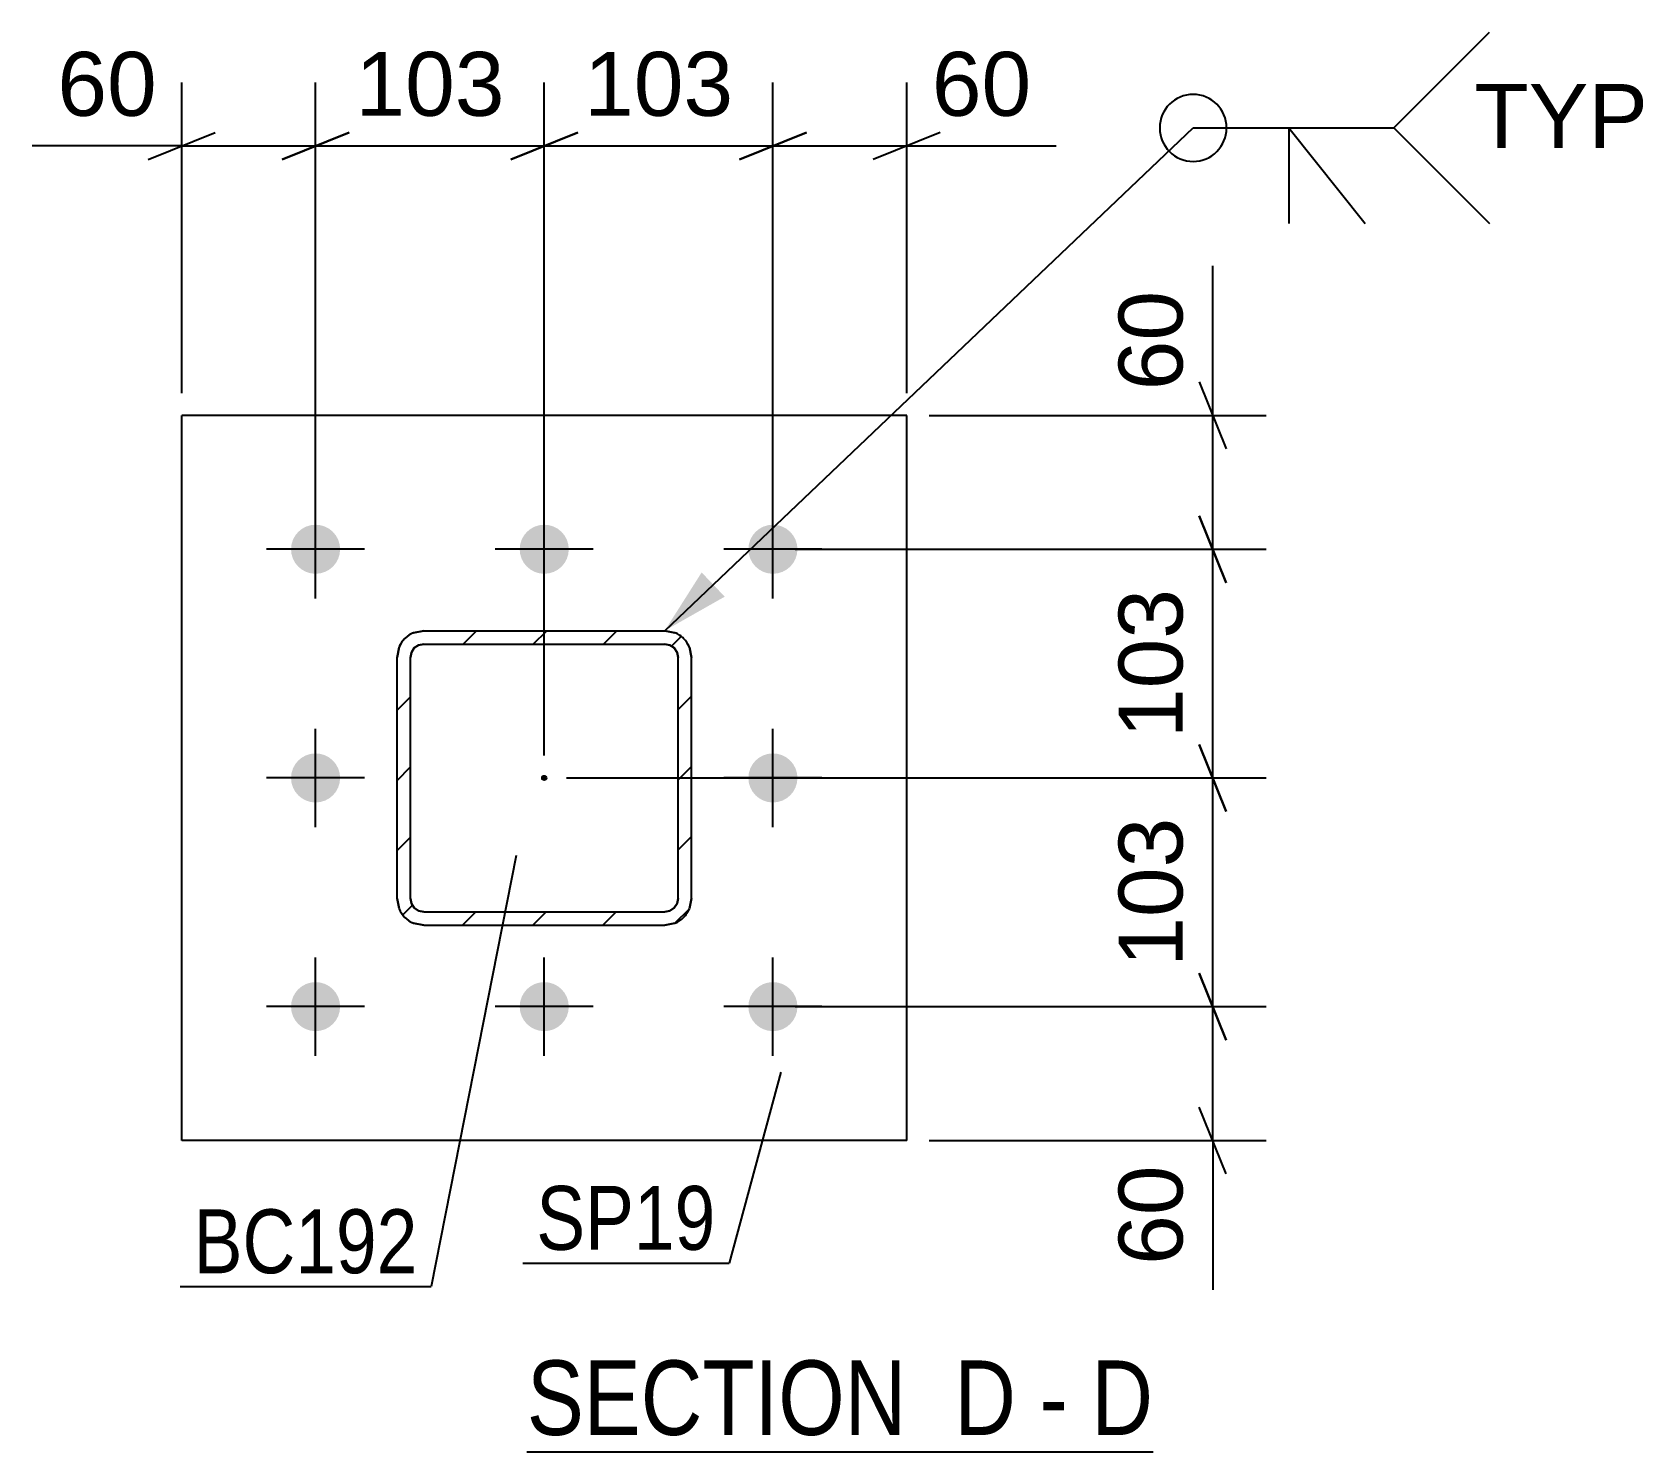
# Model space of a CAD drawing. Header units: millimetres. Extents: x 0 to 1189, y 0 to 841.
# Drawn here: x 981.1 to 1053.6, y 666.8 to 730.4 of the extents above; entities that cross this region are included whole.
import ezdxf

# ---------------------------------------------------------------- set-up
doc = ezdxf.new("R2010")
doc.units = ezdxf.units.MM
doc.linetypes.add('DXK_LINE_DOT2', pattern=[3.9198, 1.9599, -1.9599])
doc.linetypes.add('DXK_LINE_DOT3', pattern=[5.9187, 2.979, -0.9799, 0.9799, -0.9799])
doc.styles.add('Arial', font='ARIAL.TTF', dxfattribs={"height": 0.2})
doc.styles.add('Arial Narrow', font='ARIALN.TTF', dxfattribs={"height": 0.2})

# ---------------------------------------------------------------- blocks, each defined once
blk = doc.blocks.new('Unknown-203723932-14 - 20188')
at = {"color": 6, "linetype": 'Continuous'}
blk.add_line((1003.319, 666.771), (1031.39, 666.771), dxfattribs=at)
at = {"color": 0, "linetype": 'Continuous'}
for points in [[(1021.428, 667.521), (1021.428, 671.021), (1003.319, 671.021), (1003.319, 667.521)], [(1025.246, 667.521), (1025.246, 671.021), (1022.478, 671.021), (1022.478, 667.521)], [(1027.571, 667.521), (1027.571, 671.021), (1026.296, 671.021), (1026.296, 667.521)], [(1031.39, 667.521), (1031.39, 671.021), (1028.621, 671.021), (1028.621, 667.521)]]:
    blk.add_wipeout(points, dxfattribs=at)
at = {"color": 7, "linetype": 'Continuous', "style": 'Arial Narrow'}
for s, height, p in [('SECTION ', 3.3405, (1003.319, 667.521)), ('D', 3.34, (1022.478, 667.521)), ('D', 3.34, (1028.621, 667.521)), ('-', 3.34, (1026.296, 667.521))]:
    blk.add_text(s, height=height, dxfattribs=at).set_placement(p)
blk = doc.blocks.new('Part-203723932-20208 - 20188')
at = {"color": 2, "linetype": 'Continuous'}
for p, q in [((1020.347, 713.219), (987.847, 713.219)), ((987.847, 680.719), (987.847, 713.219)), ((1020.347, 680.719), (1020.347, 713.219)), ((1020.347, 680.719), (987.847, 680.719))]:
    blk.add_line(p, q, dxfattribs=at)
blk = doc.blocks.new('Part-203723932-20350 - 20188')
at = {"linetype": 'Continuous'}
h = blk.add_hatch(dxfattribs=at)
h.set_pattern_fill('', scale=0.7, style=0, pattern_type=0)
h.set_pattern_definition([(45, (1009.9558, 690.46), (-1.57154, 1.57154), [])])
h.paths.add_polyline_path([(1009.497, 690.369), (1009.956, 690.46), (1010.345, 690.72), (1010.605, 691.11), (1010.697, 691.569), (1010.697, 702.369), (1010.605, 702.828), (1010.345, 703.217), (1009.956, 703.477), (1009.497, 703.569), (998.697, 703.569), (998.237, 703.477), (997.848, 703.217), (997.588, 702.828), (997.497, 702.369), (997.497, 691.569), (997.588, 691.11), (997.848, 690.72), (998.237, 690.46), (998.697, 690.369)])
h.paths.add_polyline_path([(998.697, 690.969), (998.467, 691.014), (998.272, 691.144), (998.142, 691.339), (998.097, 691.569), (998.097, 702.369), (998.142, 702.598), (998.272, 702.793), (998.467, 702.923), (998.697, 702.969), (1009.497, 702.969), (1009.726, 702.923), (1009.921, 702.793), (1010.051, 702.598), (1010.097, 702.369), (1010.097, 691.569), (1010.051, 691.339), (1009.921, 691.144), (1009.726, 691.014), (1009.497, 690.969)])
blk.add_hatch(color=246, dxfattribs=at).paths.add_polyline_path([(1004.097, 696.869, -1), (1004.097, 697.069, -1)])
at = {"color": 7, "linetype": 'DXK_LINE_DOT2'}
for p, q in [((998.237, 703.477), (998.697, 703.569)), ((998.697, 703.569), (1009.497, 703.569)), ((1009.497, 703.569), (1009.956, 703.477)), ((997.497, 702.369), (997.588, 702.828)), ((998.142, 702.598), (998.097, 702.369)), ((998.272, 702.793), (998.142, 702.598)), ((998.467, 702.923), (998.272, 702.793)), ((998.697, 702.969), (998.467, 702.923)), ((998.697, 702.969), (1009.497, 702.969)), ((1009.726, 702.923), (1009.497, 702.969)), ((1009.921, 702.793), (1009.726, 702.923)), ((1010.051, 702.598), (1009.921, 702.793)), ((1010.097, 702.369), (1010.051, 702.598)), ((1010.605, 702.828), (1010.697, 702.369)), ((997.497, 691.569), (997.497, 702.369)), ((998.097, 691.569), (998.097, 702.369)), ((1010.097, 691.569), (1010.097, 702.369)), ((1010.697, 691.569), (1010.697, 702.369)), ((997.588, 691.11), (997.497, 691.569)), ((998.097, 691.569), (998.142, 691.339)), ((1010.051, 691.339), (1010.097, 691.569)), ((1010.697, 691.569), (1010.605, 691.11)), ((998.142, 691.339), (998.272, 691.144)), ((998.272, 691.144), (998.467, 691.014)), ((998.467, 691.014), (998.697, 690.969)), ((998.697, 690.969), (1009.497, 690.969)), ((1009.497, 690.969), (1009.726, 691.014)), ((1009.726, 691.014), (1009.921, 691.144)), ((1009.921, 691.144), (1010.051, 691.339)), ((998.697, 690.369), (998.237, 690.46)), ((998.697, 690.369), (1009.497, 690.369)), ((1009.956, 690.46), (1009.497, 690.369))]:
    blk.add_line(p, q, dxfattribs=at)
at = {"color": 2, "linetype": 'Continuous'}
for p, q in [((998.697, 703.569), (998.237, 703.477)), ((998.697, 703.569), (1009.497, 703.569)), ((1009.956, 703.477), (1009.497, 703.569)), ((997.588, 702.828), (997.497, 702.369)), ((998.097, 702.369), (998.142, 702.598)), ((998.142, 702.598), (998.272, 702.793)), ((998.272, 702.793), (998.467, 702.923)), ((998.467, 702.923), (998.697, 702.969)), ((998.697, 702.969), (1009.497, 702.969)), ((1009.497, 702.969), (1009.726, 702.923)), ((1009.726, 702.923), (1009.921, 702.793)), ((1009.921, 702.793), (1010.051, 702.598)), ((1010.051, 702.598), (1010.097, 702.369)), ((1010.697, 702.369), (1010.605, 702.828)), ((997.497, 691.569), (997.497, 702.369)), ((998.097, 691.569), (998.097, 702.369)), ((1010.097, 691.569), (1010.097, 702.369)), ((1010.697, 691.569), (1010.697, 702.369)), ((997.497, 691.569), (997.588, 691.11)), ((998.142, 691.339), (998.097, 691.569)), ((1010.097, 691.569), (1010.051, 691.339)), ((1010.605, 691.11), (1010.697, 691.569)), ((998.272, 691.144), (998.142, 691.339)), ((998.467, 691.014), (998.272, 691.144)), ((998.697, 690.969), (998.467, 691.014)), ((998.697, 690.969), (1009.497, 690.969)), ((1009.726, 691.014), (1009.497, 690.969)), ((1009.921, 691.144), (1009.726, 691.014)), ((1010.051, 691.339), (1009.921, 691.144)), ((998.237, 690.46), (998.697, 690.369)), ((998.697, 690.369), (1009.497, 690.369)), ((1009.497, 690.369), (1009.956, 690.46))]:
    blk.add_line(p, q, dxfattribs=at)
at = {"color": 7, "linetype": 'DXK_LINE_DOT3'}
blk.add_line((1004.097, 696.969), (1004.097, 696.969), dxfattribs=at)
at = {"color": 246, "linetype": 'DXK_LINE_DOT2'}
blk.add_line((1004.097, 696.969), (1004.097, 696.969), dxfattribs=at)
at = {"color": 246, "linetype": 'Continuous'}
blk.add_circle((1004.097, 696.969), 0.1, dxfattribs=at)
at = {"color": 7, "linetype": 'DXK_LINE_DOT2'}
for centre, start, end in [((998.697, 702.369), 112.5, 157.5), ((1009.497, 702.369), 22.5, 67.5), ((998.697, 691.569), 202.5, 247.5), ((1009.497, 691.569), 292.5, 337.5)]:
    blk.add_arc(centre, 1.2, start, end, dxfattribs=at)
at = {"color": 2, "linetype": 'Continuous'}
for centre, start, end in [((998.697, 702.369), 112.5, 157.5), ((1009.497, 702.369), 22.5, 67.5), ((998.697, 691.569), 202.5, 247.5), ((1009.497, 691.569), 292.5, 337.5)]:
    blk.add_arc(centre, 1.2, start, end, dxfattribs=at)
blk = doc.blocks.new('Bolt-203723932-20365 - 20188')
at = {"linetype": 'Continuous'}
for points in [[(993.847, 706.119, -1), (993.847, 708.319, -1)], [(1004.097, 706.119, -1), (1004.097, 708.319, -1)], [(1014.347, 706.119, -1), (1014.347, 708.319, -1)], [(993.847, 695.869, -1), (993.847, 698.069, -1)], [(1014.347, 695.869, -1), (1014.347, 698.069, -1)], [(993.847, 685.619, -1), (993.847, 687.819, -1)], [(1004.097, 685.619, -1), (1004.097, 687.819, -1)], [(1014.347, 685.619, -1), (1014.347, 687.819, -1)]]:
    blk.add_hatch(color=1, dxfattribs=at).paths.add_polyline_path(points)
at = {"color": 1, "linetype": 'Continuous'}
for p, q in [((993.847, 705.019), (993.847, 709.419)), ((1004.097, 705.019), (1004.097, 709.419)), ((1014.347, 705.019), (1014.347, 709.419)), ((996.047, 707.219), (991.647, 707.219)), ((1006.297, 707.219), (1001.897, 707.219)), ((1016.547, 707.219), (1012.147, 707.219)), ((993.847, 694.769), (993.847, 699.169)), ((1014.347, 694.769), (1014.347, 699.169)), ((996.047, 696.969), (991.647, 696.969)), ((1016.547, 696.969), (1012.147, 696.969)), ((993.847, 684.519), (993.847, 688.919)), ((1004.097, 684.519), (1004.097, 688.919)), ((1014.347, 684.519), (1014.347, 688.919)), ((996.047, 686.719), (991.647, 686.719)), ((1006.297, 686.719), (1001.897, 686.719)), ((1016.547, 686.719), (1012.147, 686.719))]:
    blk.add_line(p, q, dxfattribs=at)
blk = doc.blocks.new('StraightDimension-203723932-21108 - 20188')
at = {"color": 7, "linetype": 'Continuous'}
for p, q in [((1014.347, 708.219), (1014.347, 728.145)), ((1020.347, 714.219), (1020.347, 728.145)), ((1012.847, 724.695), (1015.847, 725.895)), ((1021.847, 725.895), (1018.847, 724.695)), ((1014.347, 725.295), (1020.347, 725.295)), ((1020.347, 725.295), (1027.044, 725.295)), ((1020.347, 725.295), (1027.044, 725.295))]:
    blk.add_line(p, q, dxfattribs=at)
at = {"color": 0}
blk.add_wipeout([(1026.519, 726.045), (1026.519, 730.245), (1020.872, 730.245), (1020.872, 726.045)], dxfattribs=at)
at = {"color": 3, "style": 'Arial'}
blk.add_text('60', height=2.8652, dxfattribs=at).set_placement((1021.472, 726.645))
blk = doc.blocks.new('StraightDimension-203723932-21109 - 20188')
at = {"color": 7, "linetype": 'Continuous'}
for p, q in [((1004.097, 697.969), (1004.097, 728.145)), ((1014.347, 708.219), (1014.347, 728.145)), ((1002.597, 724.695), (1005.597, 725.895)), ((1015.847, 725.895), (1012.847, 724.695)), ((1004.097, 725.295), (1014.347, 725.295))]:
    blk.add_line(p, q, dxfattribs=at)
at = {"color": 0}
blk.add_wipeout([(1013.157, 726.045), (1013.157, 730.245), (1005.286, 730.245), (1005.286, 726.045)], dxfattribs=at)
at = {"color": 3, "style": 'Arial'}
blk.add_text('103', height=2.8652, dxfattribs=at).set_placement((1005.886, 726.645))
blk = doc.blocks.new('StraightDimension-203723932-21110 - 20188')
at = {"color": 7, "linetype": 'Continuous'}
for p, q in [((993.847, 708.219), (993.847, 728.145)), ((1004.097, 697.969), (1004.097, 728.145)), ((992.347, 724.695), (995.347, 725.895)), ((1005.597, 725.895), (1002.597, 724.695)), ((993.847, 725.295), (1004.097, 725.295))]:
    blk.add_line(p, q, dxfattribs=at)
at = {"color": 0}
blk.add_wipeout([(1002.907, 726.045), (1002.907, 730.245), (995.036, 730.245), (995.036, 726.045)], dxfattribs=at)
at = {"color": 3, "style": 'Arial'}
blk.add_text('103', height=2.8652, dxfattribs=at).set_placement((995.636, 726.645))
blk = doc.blocks.new('StraightDimension-203723932-21111 - 20188')
at = {"color": 7, "linetype": 'Continuous'}
for p, q in [((987.847, 714.219), (987.847, 728.145)), ((993.847, 708.219), (993.847, 728.145)), ((986.347, 724.695), (989.347, 725.895)), ((995.347, 725.895), (992.347, 724.695)), ((987.847, 725.295), (981.149, 725.295)), ((987.847, 725.295), (981.149, 725.295)), ((987.847, 725.295), (993.847, 725.295))]:
    blk.add_line(p, q, dxfattribs=at)
at = {"color": 0}
blk.add_wipeout([(987.322, 726.045), (987.322, 730.245), (981.674, 730.245), (981.674, 726.045)], dxfattribs=at)
at = {"color": 3, "style": 'Arial'}
blk.add_text('60', height=2.8652, dxfattribs=at).set_placement((982.274, 726.645))
blk = doc.blocks.new('StraightDimension-203723932-21147 - 20188')
at = {"color": 7, "linetype": 'Continuous'}
for p, q in [((1034.06, 713.219), (1034.06, 719.916)), ((1034.06, 713.219), (1034.06, 719.916)), ((1033.46, 714.719), (1034.66, 711.719)), ((1021.347, 713.219), (1036.46, 713.219)), ((1034.06, 707.219), (1034.06, 713.219)), ((1034.66, 705.719), (1033.46, 708.719)), ((1015.347, 707.219), (1036.46, 707.219))]:
    blk.add_line(p, q, dxfattribs=at)
at = {"color": 0}
blk.add_wipeout([(1033.31, 719.391), (1029.11, 719.391), (1029.11, 713.744), (1033.31, 713.744)], dxfattribs=at)
at = {"color": 3, "style": 'Arial'}
blk.add_text('60', height=2.8652, rotation=90.00021, dxfattribs=at).set_placement((1032.71, 714.344))
blk = doc.blocks.new('StraightDimension-203723932-21148 - 20188')
at = {"color": 7, "linetype": 'Continuous'}
for p, q in [((1033.46, 708.719), (1034.66, 705.719)), ((1015.347, 707.219), (1036.46, 707.219)), ((1034.06, 696.969), (1034.06, 707.219)), ((1034.66, 695.469), (1033.46, 698.469)), ((1005.097, 696.969), (1036.46, 696.969))]:
    blk.add_line(p, q, dxfattribs=at)
at = {"color": 0}
blk.add_wipeout([(1033.31, 706.029), (1029.11, 706.029), (1029.11, 698.158), (1033.31, 698.158)], dxfattribs=at)
at = {"color": 3, "style": 'Arial'}
blk.add_text('103', height=2.8652, rotation=90.00021, dxfattribs=at).set_placement((1032.71, 698.758))
blk = doc.blocks.new('StraightDimension-203723932-21149 - 20188')
at = {"color": 7, "linetype": 'Continuous'}
for p, q in [((1033.46, 698.469), (1034.66, 695.469)), ((1005.097, 696.969), (1036.46, 696.969)), ((1034.06, 686.719), (1034.06, 696.969)), ((1034.66, 685.219), (1033.46, 688.219)), ((1015.347, 686.719), (1036.46, 686.719))]:
    blk.add_line(p, q, dxfattribs=at)
at = {"color": 0}
blk.add_wipeout([(1033.31, 695.779), (1029.11, 695.779), (1029.11, 687.908), (1033.31, 687.908)], dxfattribs=at)
at = {"color": 3, "style": 'Arial'}
blk.add_text('103', height=2.8652, rotation=90.00021, dxfattribs=at).set_placement((1032.71, 688.508))
blk = doc.blocks.new('StraightDimension-203723932-21150 - 20188')
at = {"color": 7, "linetype": 'Continuous'}
for p, q in [((1033.46, 688.219), (1034.66, 685.219)), ((1015.347, 686.719), (1036.46, 686.719)), ((1034.06, 680.719), (1034.06, 686.719)), ((1034.66, 679.219), (1033.46, 682.219)), ((1021.347, 680.719), (1036.46, 680.719)), ((1034.06, 680.719), (1034.06, 674.021)), ((1034.06, 680.719), (1034.06, 674.021))]:
    blk.add_line(p, q, dxfattribs=at)
at = {"color": 0}
blk.add_wipeout([(1033.31, 680.194), (1029.11, 680.194), (1029.11, 674.546), (1033.31, 674.546)], dxfattribs=at)
at = {"color": 3, "style": 'Arial'}
blk.add_text('60', height=2.8652, rotation=90.00021, dxfattribs=at).set_placement((1032.71, 675.146))
blk = doc.blocks.new('WeldMark-203723932-21231 - 20188')
at = {"linetype": 'Continuous'}
blk.add_hatch(color=30, dxfattribs=at).paths.add_polyline_path([(1012.187, 705.093), (1009.497, 703.569), (1011.153, 706.18)])
at = {"color": 30, "linetype": 'Continuous'}
for p, q in [((1009.497, 703.569), (1033.184, 726.103)), ((1033.184, 726.103), (1042.184, 726.103))]:
    blk.add_line(p, q, dxfattribs=at)
at = {"color": 3, "linetype": 'Continuous'}
for q in [(1040.899, 721.817), (1037.47, 721.817)]:
    blk.add_line((1037.47, 726.103), q, dxfattribs=at)
for start, end in [(90, 270), (270, 90)]:
    blk.add_arc((1033.184, 726.103), 1.5, start, end, dxfattribs=at)
at = {"color": 0, "linetype": 'Continuous'}
blk.add_wipeout([(1053.56, 725.203), (1053.56, 728.203), (1045.784, 728.203), (1045.784, 725.203)], dxfattribs=at)
blk.add_wipeout([(1053.56, 725.203), (1053.56, 728.203), (1045.784, 728.203), (1045.784, 725.203)], dxfattribs=at)
at = {"color": 3, "linetype": 'Continuous'}
for q in [(1046.47, 730.388), (1046.47, 721.817)]:
    blk.add_line((1042.184, 726.103), q, dxfattribs=at)
at = {"color": 3, "linetype": 'Continuous', "style": 'Arial'}
blk.add_text('TYP', height=2.8652, dxfattribs=at).set_placement((1045.784, 725.203))
blk = doc.blocks.new('Mark-203723932-21185 - 20188')
at = {"color": 30, "linetype": 'Continuous'}
for p in [(1014.707, 683.781), (1003.142, 675.219)]:
    blk.add_line(p, (1012.381, 675.219), dxfattribs=at)
at = {"color": 0}
blk.add_wipeout([(1011.781, 675.819), (1011.781, 678.819), (1003.742, 678.819), (1003.742, 675.819)], dxfattribs=at)
blk.add_wipeout([(1011.781, 675.819), (1011.781, 678.819), (1003.742, 678.819), (1003.742, 675.819)], dxfattribs=at)
at = {"color": 3, "style": 'Arial Narrow'}
blk.add_text('SP19', height=2.8633, dxfattribs=at).set_placement((1003.742, 675.819))
blk = doc.blocks.new('Mark-203723932-21188 - 20188')
at = {"color": 30, "linetype": 'Continuous'}
for p in [(1002.832, 693.486), (987.783, 674.17)]:
    blk.add_line(p, (999.032, 674.17), dxfattribs=at)
at = {"color": 0}
blk.add_wipeout([(998.432, 674.77), (998.432, 677.77), (988.383, 677.77), (988.383, 674.77)], dxfattribs=at)
blk.add_wipeout([(998.432, 674.77), (998.432, 677.77), (988.383, 677.77), (988.383, 674.77)], dxfattribs=at)
at = {"color": 3, "style": 'Arial Narrow'}
blk.add_text('BC192', height=2.8633, dxfattribs=at).set_placement((988.383, 674.77))

msp = doc.modelspace()

# ---------------------------------------------------------------- block references
for name in ['Part-203723932-20208 - 20188', 'Bolt-203723932-20365 - 20188', 'Part-203723932-20350 - 20188', 'Unknown-203723932-14 - 20188']:
    msp.add_blockref(name, (0, 0))

# ---------------------------------------------------------------- next in the draw order: block references
for name in ['StraightDimension-203723932-21108 - 20188', 'Mark-203723932-21185 - 20188']:
    msp.add_blockref(name, (0, 0))

# ---------------------------------------------------------------- next in the draw order: block references
for name in ['StraightDimension-203723932-21109 - 20188', 'Mark-203723932-21188 - 20188']:
    msp.add_blockref(name, (0, 0))

# ---------------------------------------------------------------- next in the draw order: block references
for name in ['StraightDimension-203723932-21110 - 20188', 'StraightDimension-203723932-21147 - 20188']:
    msp.add_blockref(name, (0, 0))

# ---------------------------------------------------------------- next in the draw order: block references
for name in ['StraightDimension-203723932-21111 - 20188', 'StraightDimension-203723932-21148 - 20188']:
    msp.add_blockref(name, (0, 0))

# ---------------------------------------------------------------- next in the draw order: block references
for name in ['WeldMark-203723932-21231 - 20188', 'StraightDimension-203723932-21149 - 20188']:
    msp.add_blockref(name, (0, 0))

# ---------------------------------------------------------------- next in the draw order: block references
msp.add_blockref('StraightDimension-203723932-21150 - 20188', (0, 0))

doc.saveas('drawing.dxf')
